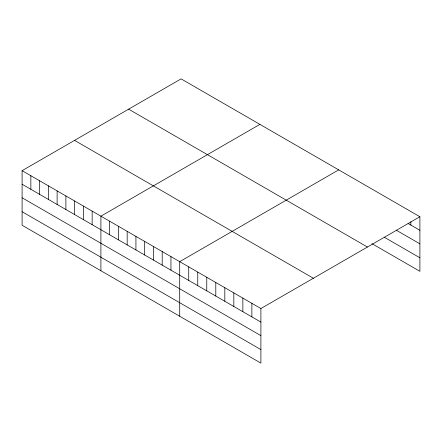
<?xml version="1.0" encoding="UTF-8"?>
<svg xmlns="http://www.w3.org/2000/svg" width="442" height="442" viewBox="0 0 442 442"><rect width="100%" height="100%" fill="white"/><g stroke="black" fill="none" stroke-linecap="round" stroke-linejoin="round"><path stroke-width="0.66" d="M22.1 170.673L260.902 308.538L260.902 363.125L22.1 225.254L22.1 170.673L181.098 78.875L419.9 216.746L419.9 271.327L371.976 243.658M259.902 124.368L100.903 216.166L100.903 270.753M338.71 169.866L179.706 261.664L179.706 316.251M260.902 308.538L419.9 216.746M408.06 223.47L419.9 230.31M396.22 230.172L419.9 243.846M384.38 237.282L419.9 257.791M128.628 109.168L367.429 247.034M74.571 140.379L313.372 278.25M22.1 184.237L260.902 322.108M22.1 197.773L260.902 335.644M22.1 211.718L260.902 349.589M410.878 221.707L410.878 225.1M251.879 303.334L251.879 316.897M242.857 298.123L242.857 311.687M233.835 292.913L233.835 306.477M224.818 287.709L224.818 301.273M215.795 282.499L215.795 296.063M206.773 277.289L206.773 290.853M197.751 272.084L197.751 285.648M188.728 266.874L188.728 280.438M170.955 256.609L170.955 270.173M162.197 251.553L162.197 265.117M153.44 246.498L153.44 260.062M144.683 241.442L144.683 255.006M135.926 236.387L135.926 249.951M127.174 231.332L127.174 244.896M118.417 226.276L118.417 239.84M109.66 221.221L109.66 234.785M92.146 211.11L92.146 224.674M83.394 206.055L83.394 219.619M74.637 201L74.637 214.563M65.88 195.944L65.88 209.508M57.123 190.889L57.123 204.458M48.366 185.839L48.366 199.403M39.614 180.784L39.614 194.347M30.857 175.728L30.857 189.292"/></g></svg>
